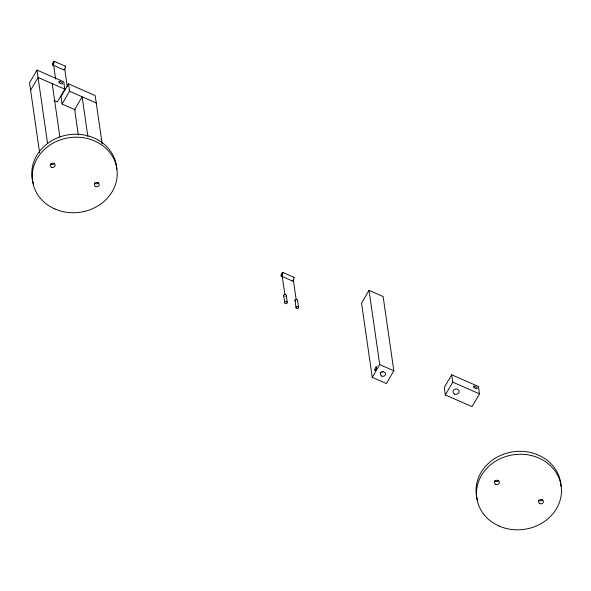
<?xml version="1.0" encoding="UTF-8"?>
<svg xmlns="http://www.w3.org/2000/svg" width="591" height="591" viewBox="0 0 591 591"><rect width="100%" height="100%" fill="white"/><g stroke="black" fill="none" stroke-linecap="round" stroke-linejoin="round"><path stroke-width="0.89" d="M54.003 100.492L57.342 101.962L64.803 89.182L63.739 81.794L37.004 70.078L29.55 82.858L39.619 152.707M30.614 90.246L38.068 77.465L64.803 89.182M102.125 143.709L95.188 95.579L68.46 83.863L60.999 96.643L62.07 104.031L75.434 109.889M62.07 104.031L69.524 91.25L68.46 83.863M369.013 290.358L361.552 303.139L372.249 377.376L386.374 383.559L393.828 370.786L383.131 296.549L369.013 290.358L379.71 364.595L372.249 377.376M451.701 374.76L444.24 387.541L445.304 394.928L472.032 406.645L479.493 393.865L478.429 386.477L451.701 374.76L452.765 382.148L445.304 394.928M54.062 61.265L65.365 66.214M52.584 64.944L63.88 69.901M69.524 91.25L96.252 102.967M282.668 272.377L293.963 277.327M281.19 276.063L292.486 281.013M452.765 382.148L479.493 393.865M379.71 364.595L393.828 370.786M380.308 372.899L380.434 372.611M297.569 300.368L298.588 307.46A1.278 1.13 -8.2 0 1 296.719 308.561A1.278 1.13 -8.2 0 1 296.63 306.603A1.278 1.13 -8.2 0 1 298.588 307.46M293.358 280.09L296.165 299.563M295.012 300.531L296.039 307.623M286.273 295.411L287.292 302.511A1.278 1.13 -8.2 0 1 285.416 303.611A1.278 1.13 -8.2 0 1 285.335 301.646A1.278 1.13 -8.2 0 1 287.292 302.511M281.929 274.217L284.869 294.613M283.717 295.581L284.736 302.673M87.874 136.61L82.134 96.776L74.673 109.557L78.33 134.903M64.751 68.977L67.308 86.678M53.323 63.104L55.628 79.068M52.193 83.656L59.89 137.068M37.004 70.078L47.598 143.554M64.973 66.458A1.995 0.539 -66.3 0 1 65.52 66.997A1.995 0.539 -66.3 0 1 64.426 69.465A1.995 0.539 -66.3 0 1 63.688 69.361M293.786 277.393A1.995 0.539 -66.3 0 1 293.594 279.646A1.995 0.539 -66.3 0 1 292.294 280.474M283.909 296.135A1.278 1.13 -8.2 0 1 284.315 294.554A1.278 1.13 -8.2 0 1 286.074 294.857A1.278 1.13 -8.2 0 1 285.675 296.438M295.212 301.085A1.278 1.13 -8.2 0 1 296.076 299.334A1.278 1.13 -8.2 0 1 297.539 300.664M54.416 163.308A2.43 2.15 -8.2 0 1 50.619 164.002M98.475 182.619A2.43 2.15 -8.2 0 1 94.279 182.892M33.687 184.422A42.604 37.684 -8.2 0 1 67.167 135.014A42.604 37.684 -8.2 0 1 116.782 169.285M383.116 371.495A2.563 2.268 -8.2 0 1 381.793 371.584M498.664 480.387A2.43 2.15 -8.2 0 1 494.468 480.66M542.723 499.698A2.43 2.15 -8.2 0 1 538.527 499.971M477.654 500.658A42.604 37.684 -8.2 0 1 511.909 452.004A42.604 37.684 -8.2 0 1 561.029 486.363M53.212 64.404A1.995 0.539 -66.3 0 0 54.187 61.324A1.995 0.539 -66.3 0 0 52.569 63.577A1.995 0.539 -66.3 0 0 53.212 64.404M281.818 275.524A1.995 0.539 -66.3 0 0 282.793 272.444A1.995 0.539 -66.3 0 0 281.176 274.697A1.995 0.539 -66.3 0 0 281.818 275.524M54.874 208.978A42.604 37.684 -8.2 0 0 117.203 172.232A42.604 37.684 -8.2 0 0 52.097 143.694A42.604 37.684 -8.2 0 0 54.874 208.978M95.624 186.564A2.43 2.15 -8.2 0 0 99.185 184.466A2.43 2.15 -8.2 0 0 95.461 182.841A2.43 2.15 -8.2 0 0 95.624 186.564M51.565 167.253A2.43 2.15 -8.2 0 0 55.118 165.155A2.43 2.15 -8.2 0 0 51.402 163.522A2.43 2.15 -8.2 0 0 51.565 167.253M59.314 82.688A2.201 0.842 30.3 0 0 62.572 83.811A2.201 0.842 30.3 0 0 60.179 81.514A2.201 0.842 30.3 0 0 59.314 82.688M454.664 394.086A3.073 2.719 -8.2 0 0 459.155 391.434A3.073 2.719 -8.2 0 0 454.464 389.38A3.073 2.719 -8.2 0 0 454.664 394.086M474.004 387.378A2.201 0.842 30.3 0 0 477.262 388.494A2.201 0.842 30.3 0 0 474.868 386.196A2.201 0.842 30.3 0 0 474.004 387.378M381.845 376.12A2.563 2.268 -8.2 0 0 385.591 373.911A2.563 2.268 -8.2 0 0 381.683 372.197A2.563 2.268 -8.2 0 0 381.845 376.12M375.514 370.055A2.201 0.591 -66.3 0 0 376.593 366.656A2.201 0.591 -66.3 0 0 374.812 369.146A2.201 0.591 -66.3 0 0 375.514 370.055M499.122 526.056A42.604 37.684 -8.2 0 0 561.45 489.311A42.604 37.684 -8.2 0 0 496.344 460.773A42.604 37.684 -8.2 0 0 499.122 526.056M539.871 503.643A2.43 2.15 -8.2 0 0 543.432 501.545A2.43 2.15 -8.2 0 0 539.709 499.92A2.43 2.15 -8.2 0 0 539.871 503.643M495.812 484.332A2.43 2.15 -8.2 0 0 499.373 482.234A2.43 2.15 -8.2 0 0 495.65 480.601A2.43 2.15 -8.2 0 0 495.812 484.332"/></g></svg>
